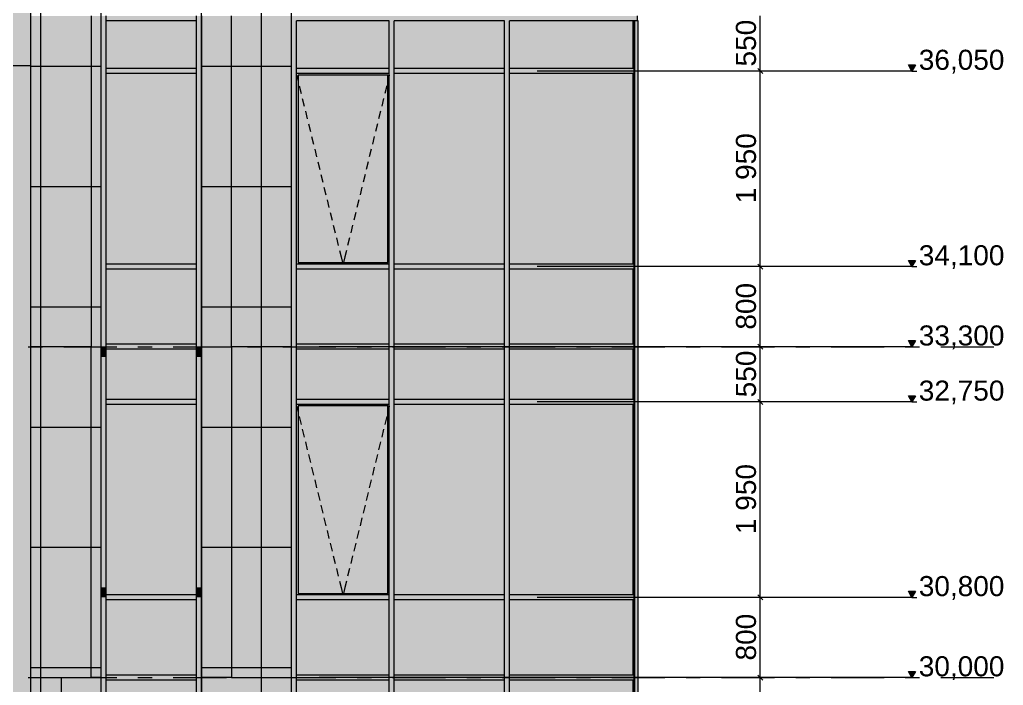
# Model space of a CAD drawing. Header units: millimetres. Extents: x 1499747 to 4230374, y -28481 to 441852.
# Drawn here: x 4151350 to 4161163, y 393752 to 400392 of the extents above; entities that cross this region are included whole.
import ezdxf

# ---------------------------------------------------------------- set-up
doc = ezdxf.new("R2010")
doc.units = ezdxf.units.MM
doc.header["$MEASUREMENT"] = 0
doc.layers.add('Чертеж и Рисунок', color=7, linetype='Continuous')
doc.styles.add('РЎР“Р•РќР•Р\xa0Р\x98Р\xa0_РЎРўР\x98Р›Р¬_2', font='')
doc.styles.get('РЎР“Р•РќР•Р\xa0Р\x98Р\xa0_РЎРўР\x98Р›Р¬_2').set_extended_font_data('GOST Common', italic=True)

msp = doc.modelspace()

# ---------------------------------------------------------------- hatches: boundary and pattern name
at = {"layer": 'Чертеж и Рисунок', "linetype": 'Continuous', "lineweight": 0, "true_color": 0xbc9a89}
msp.add_hatch(color=33, dxfattribs=at).paths.add_polyline_path([(4150962.66994, 407478.46295), (4150962.66994, 399933.01142), (4151462.6707, 399933.01142), (4151462.6707, 407478.46295)])
at = {"layer": 'Чертеж и Рисунок', "linetype": 'Continuous', "lineweight": 0, "true_color": 0x868d8e}
for points in [[(4151462.6707, 400428.41218), (4151462.6707, 397128.40713), (4152062.67162, 397128.40713), (4152062.67162, 400428.41218)], [(4153462.87376, 400428.41218), (4153462.87376, 397128.40713), (4154062.87467, 397128.40713), (4154062.87467, 400428.41218)], [(4152062.67162, 397128.40713), (4152062.67162, 393828.40209), (4152162.87177, 393828.40209), (4152162.87177, 397128.40713)], [(4153162.8733, 397128.40713), (4153162.8733, 393828.40209), (4153462.87376, 393828.40209), (4153462.87376, 397128.40713)], [(4151462.6707, 393828.40209), (4151462.6707, 390528.39705), (4151762.67116, 390528.39705), (4151762.67116, 393828.40209)], [(4153762.87422, 393828.40209), (4153762.87422, 390528.39705), (4154062.87467, 390528.39705), (4154062.87467, 393828.40209)]]:
    msp.add_hatch(color=252, dxfattribs=at).paths.add_polyline_path(points)
at = {"layer": 'Чертеж и Рисунок', "linetype": 'Continuous', "lineweight": 0, "true_color": 0xffffff}
for points in [[(4152062.67162, 400428.41218), (4152062.67162, 397128.40713), (4152162.87177, 397128.40713), (4152162.87177, 400428.41218)], [(4153162.8733, 400428.41218), (4153162.8733, 397128.40713), (4153462.87376, 397128.40713), (4153462.87376, 400428.41218)], [(4150962.66994, 399933.01142), (4150962.66994, 373528.37108), (4151462.6707, 373528.37108), (4151462.6707, 399933.01142)], [(4151462.6707, 397128.40713), (4151462.6707, 393828.40209), (4152062.67162, 393828.40209), (4152062.67162, 397128.40713)], [(4153462.87376, 397128.40713), (4153462.87376, 393828.40209), (4154062.87467, 393828.40209), (4154062.87467, 397128.40713)], [(4151762.67116, 393828.40209), (4151762.67116, 390528.39705), (4152162.87177, 390528.39705), (4152162.87177, 393828.40209)], [(4153162.8733, 393828.40209), (4153162.8733, 390528.39705), (4153762.87422, 390528.39705), (4153762.87422, 393828.40209)]]:
    msp.add_hatch(color=7, dxfattribs=at).paths.add_polyline_path(points)
at = {"layer": 'Чертеж и Рисунок', "linetype": 'Continuous', "lineweight": 0, "true_color": 0x2e2e2e}
for points in [[(4152162.87177, 399878.41134), (4152212.87185, 399878.41134), (4152212.87185, 400428.41218), (4152162.87177, 400428.41218)], [(4152212.87185, 400428.41218), (4152212.87185, 400378.4121), (4153112.87322, 400378.4121), (4153112.87322, 400428.41218)], [(4153162.8733, 399878.41134), (4153162.8733, 400428.41218), (4153112.87322, 400428.41218), (4153112.87322, 399878.41134)], [(4154112.87475, 399878.41134), (4154112.87475, 400378.4121), (4154062.87467, 400428.41218), (4154062.87467, 399878.41134)], [(4155062.8762, 400428.41218), (4154062.87467, 400428.41218), (4154112.87475, 400378.4121), (4155037.87616, 400378.4121)], [(4155037.87616, 399878.41134), (4155087.87624, 399878.41134), (4155087.87624, 400378.4121), (4155062.8762, 400428.41218), (4155037.87616, 400378.4121)], [(4156212.77796, 400428.41218), (4155062.8762, 400428.41218), (4155087.87624, 400378.4121), (4156187.77792, 400378.4121)], [(4156187.77792, 400378.4121), (4156187.77792, 399878.41134), (4156237.778, 399878.41134), (4156237.778, 400378.4121), (4156212.77796, 400428.41218)], [(4157512.77995, 400428.41218), (4156212.77796, 400428.41218), (4156237.778, 400378.4121), (4157512.77995, 400378.4121)], [(4157467.37988, 400378.4121), (4157467.37988, 399903.41137), (4157477.37989, 399903.41137), (4157477.37989, 399878.41134), (4157479.17989, 399878.41134), (4157479.17989, 400378.4121)], [(4157479.17989, 399878.41134), (4157486.27991, 399878.41134), (4157486.27991, 400378.4121), (4157479.17989, 400378.4121)], [(4157486.27991, 399878.41134), (4157521.67996, 399878.41134), (4157521.67996, 400378.4121), (4157486.27991, 400378.4121)], [(4152212.87185, 399903.41137), (4152212.87185, 399853.4113), (4153112.87322, 399853.4113), (4153112.87322, 399903.41137)], [(4155037.87616, 399853.4113), (4155037.87616, 399903.41137), (4154112.87475, 399903.41137), (4154112.87475, 399853.4113)], [(4155571.77698, 399903.41137), (4155087.87624, 399903.41137), (4155087.87624, 399853.4113), (4155571.77698, 399853.4113)], [(4156187.77792, 399853.4113), (4156187.77792, 399903.41137), (4155571.77698, 399903.41137), (4155571.77698, 399853.4113)], [(4157477.37989, 399853.4113), (4157477.37989, 399903.41137), (4156237.778, 399903.41137), (4156237.778, 399853.4113)], [(4152162.87177, 399328.4105), (4152212.87185, 399328.4105), (4152212.87185, 399878.41134), (4152162.87177, 399878.41134)], [(4153162.8733, 399328.4105), (4153162.8733, 399878.41134), (4153112.87322, 399878.41134), (4153112.87322, 399328.4105)], [(4154112.87475, 397928.40836), (4154112.87475, 399878.41134), (4154062.87467, 399878.41134), (4154062.87467, 397928.40836)], [(4154127.87477, 399838.41127), (4154112.87475, 399853.4113), (4154112.87475, 397953.40839), (4154127.87477, 397968.40842)], [(4154112.87475, 399853.4113), (4154127.87477, 399838.41127), (4155022.87614, 399838.41127), (4155037.87616, 399853.4113)], [(4155022.87614, 397968.40842), (4155037.87616, 397953.40839), (4155037.87616, 399853.4113), (4155022.87614, 399838.41127)], [(4155037.87616, 397928.40836), (4155087.87624, 397928.40836), (4155087.87624, 399878.41134), (4155037.87616, 399878.41134)], [(4156237.778, 397928.40836), (4156237.778, 399878.41134), (4156187.77792, 399878.41134), (4156187.77792, 397928.40836)], [(4157477.37989, 399853.4113), (4157467.37988, 399853.4113), (4157467.37988, 397953.40839), (4157477.37989, 397953.40839), (4157477.37989, 397928.40836), (4157479.17989, 397928.40836), (4157479.17989, 399878.41134), (4157477.37989, 399878.41134)], [(4157479.17989, 397928.40836), (4157486.27991, 397928.40836), (4157486.27991, 399878.41134), (4157479.17989, 399878.41134)], [(4157486.27991, 397928.40836), (4157521.67996, 397928.40836), (4157521.67996, 399878.41134), (4157486.27991, 399878.41134)], [(4152162.87177, 397928.40836), (4152212.87185, 397928.40836), (4152212.87185, 399328.4105), (4152162.87177, 399328.4105)], [(4153162.8733, 397928.40836), (4153162.8733, 399328.4105), (4153112.87322, 399328.4105), (4153112.87322, 397928.40836)], [(4152162.87177, 397128.40713), (4152212.87185, 397128.40713), (4152212.87185, 397928.40836), (4152162.87177, 397928.40836)], [(4152212.87185, 397953.40839), (4152212.87185, 397903.40832), (4153112.87322, 397903.40832), (4153112.87322, 397953.40839)], [(4153162.8733, 397128.40713), (4153162.8733, 397928.40836), (4153112.87322, 397928.40836), (4153112.87322, 397128.40713)], [(4154112.87475, 397128.40713), (4154112.87475, 397928.40836), (4154062.87467, 397928.40836), (4154062.87467, 397128.40713)], [(4154112.87475, 397953.40839), (4155037.87616, 397953.40839), (4155022.87614, 397968.40842), (4154127.87477, 397968.40842)], [(4155037.87616, 397903.40832), (4155037.87616, 397953.40839), (4154112.87475, 397953.40839), (4154112.87475, 397903.40832)], [(4155037.87616, 397128.40713), (4155087.87624, 397128.40713), (4155087.87624, 397928.40836), (4155037.87616, 397928.40836)], [(4155571.77698, 397953.40839), (4155087.87624, 397953.40839), (4155087.87624, 397903.40832), (4155571.77698, 397903.40832)], [(4156187.77792, 397903.40832), (4156187.77792, 397953.40839), (4155571.77698, 397953.40839), (4155571.77698, 397903.40832)], [(4156237.778, 397128.40713), (4156237.778, 397928.40836), (4156187.77792, 397928.40836), (4156187.77792, 397128.40713)], [(4157477.37989, 397903.40832), (4157477.37989, 397953.40839), (4156237.778, 397953.40839), (4156237.778, 397903.40832)], [(4157477.37989, 397903.40832), (4157467.37988, 397903.40832), (4157467.37988, 397153.40717), (4157477.37989, 397153.40717), (4157477.37989, 397128.40713), (4157479.17989, 397128.40713), (4157479.17989, 397928.40836), (4157477.37989, 397928.40836)], [(4157479.17989, 397128.40713), (4157486.27991, 397128.40713), (4157486.27991, 397928.40836), (4157479.17989, 397928.40836)], [(4157486.27991, 397128.40713), (4157521.67996, 397128.40713), (4157521.67996, 397928.40836), (4157486.27991, 397928.40836)], [(4152212.87185, 397153.40717), (4152212.87185, 397103.4071), (4153112.87322, 397103.4071), (4153112.87322, 397153.40717)], [(4155037.87616, 397103.4071), (4155037.87616, 397153.40717), (4154112.87475, 397153.40717), (4154112.87475, 397103.4071)], [(4155571.77698, 397153.40717), (4155087.87624, 397153.40717), (4155087.87624, 397103.4071), (4155571.77698, 397103.4071)], [(4156187.77792, 397103.4071), (4156187.77792, 397153.40717), (4155571.77698, 397153.40717), (4155571.77698, 397103.4071)], [(4157477.37989, 397103.4071), (4157477.37989, 397153.40717), (4156237.778, 397153.40717), (4156237.778, 397103.4071)], [(4152162.87177, 397028.40698), (4152212.87185, 397028.40698), (4152212.87185, 397128.40713), (4152162.87177, 397128.40713)], [(4153162.8733, 397028.40698), (4153162.8733, 397128.40713), (4153112.87322, 397128.40713), (4153112.87322, 397028.40698)], [(4154112.87475, 396578.40629), (4154112.87475, 397128.40713), (4154062.87467, 397128.40713), (4154062.87467, 396578.40629)], [(4155037.87616, 397128.40713), (4155037.87616, 396578.40629), (4155087.87624, 396578.40629), (4155087.87624, 397128.40713)], [(4156237.778, 396578.40629), (4156237.778, 397128.40713), (4156187.77792, 397128.40713), (4156187.77792, 396578.40629)], [(4157467.37988, 396603.40633), (4157477.37989, 396603.40633), (4157477.37989, 396578.40629), (4157479.17989, 396578.40629), (4157479.17989, 397128.40713), (4157477.37989, 397128.40713), (4157477.37989, 397103.4071), (4157467.37988, 397103.4071)], [(4157479.17989, 396578.40629), (4157486.27991, 396578.40629), (4157486.27991, 397128.40713), (4157479.17989, 397128.40713)], [(4157486.27991, 396578.40629), (4157521.67996, 396578.40629), (4157521.67996, 397128.40713), (4157486.27991, 397128.40713)], [(4152162.87177, 396578.40629), (4152212.87185, 396578.40629), (4152212.87185, 397028.40698), (4152162.87177, 397028.40698)], [(4153162.8733, 396578.40629), (4153162.8733, 397028.40698), (4153112.87322, 397028.40698), (4153112.87322, 396578.40629)], [(4152162.87177, 394728.40347), (4152212.87185, 394728.40347), (4152212.87185, 396578.40629), (4152162.87177, 396578.40629)], [(4152212.87185, 396603.40633), (4152212.87185, 396553.40626), (4153112.87322, 396553.40626), (4153112.87322, 396603.40633)], [(4153162.8733, 394728.40347), (4153162.8733, 396578.40629), (4153112.87322, 396578.40629), (4153112.87322, 394728.40347)], [(4154112.87475, 394628.40332), (4154112.87475, 396578.40629), (4154062.87467, 396578.40629), (4154062.87467, 394628.40332)], [(4155037.87616, 396553.40626), (4155037.87616, 396603.40633), (4154112.87475, 396603.40633), (4154112.87475, 396553.40626)], [(4154127.87477, 396538.40623), (4154112.87475, 396553.40626), (4154112.87475, 394653.40335), (4154127.87477, 394668.40338)], [(4154112.87475, 396553.40626), (4154127.87477, 396538.40623), (4155022.87614, 396538.40623), (4155037.87616, 396553.40626)], [(4155022.87614, 394668.40338), (4155037.87616, 394653.40335), (4155037.87616, 396553.40626), (4155022.87614, 396538.40623)], [(4155037.87616, 396578.40629), (4155037.87616, 394628.40332), (4155087.87624, 394628.40332), (4155087.87624, 396578.40629)], [(4155571.77698, 396603.40633), (4155087.87624, 396603.40633), (4155087.87624, 396553.40626), (4155571.77698, 396553.40626)], [(4156187.77792, 396553.40626), (4156187.77792, 396603.40633), (4155571.77698, 396603.40633), (4155571.77698, 396553.40626)], [(4156237.778, 394628.40332), (4156237.778, 396578.40629), (4156187.77792, 396578.40629), (4156187.77792, 394628.40332)], [(4157477.37989, 396553.40626), (4157477.37989, 396603.40633), (4156237.778, 396603.40633), (4156237.778, 396553.40626)], [(4157477.37989, 396553.40626), (4157467.37988, 396553.40626), (4157467.37988, 394653.40335), (4157477.37989, 394653.40335), (4157477.37989, 394628.40332), (4157479.17989, 394628.40332), (4157479.17989, 396578.40629), (4157477.37989, 396578.40629)], [(4157479.17989, 394628.40332), (4157486.27991, 394628.40332), (4157486.27991, 396578.40629), (4157479.17989, 396578.40629)], [(4157486.27991, 394628.40332), (4157521.67996, 394628.40332), (4157521.67996, 396578.40629), (4157486.27991, 396578.40629)], [(4152162.87177, 394628.40332), (4152212.87185, 394628.40332), (4152212.87185, 394728.40347), (4152162.87177, 394728.40347)], [(4153162.8733, 394628.40332), (4153162.8733, 394728.40347), (4153112.87322, 394728.40347), (4153112.87322, 394628.40332)], [(4152162.87177, 393828.40209), (4152212.87185, 393828.40209), (4152212.87185, 394628.40332), (4152162.87177, 394628.40332)], [(4152212.87185, 394653.40335), (4152212.87185, 394603.40328), (4153112.87322, 394603.40328), (4153112.87322, 394653.40335)], [(4153162.8733, 393828.40209), (4153162.8733, 394628.40332), (4153112.87322, 394628.40332), (4153112.87322, 393828.40209)], [(4154112.87475, 393828.40209), (4154112.87475, 394628.40332), (4154062.87467, 394628.40332), (4154062.87467, 393828.40209)], [(4154112.87475, 394653.40335), (4155037.87616, 394653.40335), (4155022.87614, 394668.40338), (4154127.87477, 394668.40338)], [(4155037.87616, 394603.40328), (4155037.87616, 394653.40335), (4154112.87475, 394653.40335), (4154112.87475, 394603.40328)], [(4155037.87616, 394628.40332), (4155037.87616, 393828.40209), (4155087.87624, 393828.40209), (4155087.87624, 394628.40332)], [(4155571.77698, 394653.40335), (4155087.87624, 394653.40335), (4155087.87624, 394603.40328), (4155571.77698, 394603.40328)], [(4156187.77792, 394603.40328), (4156187.77792, 394653.40335), (4155571.77698, 394653.40335), (4155571.77698, 394603.40328)], [(4156237.778, 393828.40209), (4156237.778, 394628.40332), (4156187.77792, 394628.40332), (4156187.77792, 393828.40209)], [(4157477.37989, 394603.40328), (4157477.37989, 394653.40335), (4156237.778, 394653.40335), (4156237.778, 394603.40328)], [(4157477.37989, 394603.40328), (4157467.37988, 394603.40328), (4157467.37988, 393853.40213), (4157477.37989, 393853.40213), (4157477.37989, 393828.40209), (4157479.17989, 393828.40209), (4157479.17989, 394628.40332), (4157477.37989, 394628.40332)], [(4157479.17989, 393828.40209), (4157486.27991, 393828.40209), (4157486.27991, 394628.40332), (4157479.17989, 394628.40332)], [(4157486.27991, 393828.40209), (4157521.67996, 393828.40209), (4157521.67996, 394628.40332), (4157486.27991, 394628.40332)], [(4152162.87177, 393278.40125), (4152212.87185, 393278.40125), (4152212.87185, 393828.40209), (4152162.87177, 393828.40209)], [(4152212.87185, 393853.40213), (4152212.87185, 393803.40205), (4153112.87322, 393803.40205), (4153112.87322, 393853.40213)], [(4153162.8733, 393278.40125), (4153162.8733, 393828.40209), (4153112.87322, 393828.40209), (4153112.87322, 393278.40125)], [(4154112.87475, 393278.40125), (4154112.87475, 393828.40209), (4154062.87467, 393828.40209), (4154062.87467, 393278.40125)], [(4155037.87616, 393803.40205), (4155037.87616, 393853.40213), (4154112.87475, 393853.40213), (4154112.87475, 393803.40205)], [(4155037.87616, 393828.40209), (4155037.87616, 393278.40125), (4155087.87624, 393278.40125), (4155087.87624, 393828.40209)], [(4155571.77698, 393853.40213), (4155087.87624, 393853.40213), (4155087.87624, 393803.40205), (4155571.77698, 393803.40205)], [(4156187.77792, 393803.40205), (4156187.77792, 393853.40213), (4155571.77698, 393853.40213), (4155571.77698, 393803.40205)], [(4156237.778, 393278.40125), (4156237.778, 393828.40209), (4156187.77792, 393828.40209), (4156187.77792, 393278.40125)], [(4157477.37989, 393803.40205), (4157477.37989, 393853.40213), (4156237.778, 393853.40213), (4156237.778, 393803.40205)], [(4157467.37988, 393303.40129), (4157477.37989, 393303.40129), (4157477.37989, 393278.40125), (4157479.17989, 393278.40125), (4157479.17989, 393828.40209), (4157477.37989, 393828.40209), (4157477.37989, 393803.40205), (4157467.37988, 393803.40205)], [(4157479.17989, 393278.40125), (4157486.27991, 393278.40125), (4157486.27991, 393828.40209), (4157479.17989, 393828.40209)], [(4157486.27991, 393278.40125), (4157521.67996, 393278.40125), (4157521.67996, 393828.40209), (4157486.27991, 393828.40209)]]:
    msp.add_hatch(color=250, dxfattribs=at).paths.add_polyline_path(points)
at = {"layer": 'Чертеж и Рисунок', "linetype": 'Continuous', "lineweight": 0, "true_color": 0x84adf9}
for points in [[(4152212.87185, 400378.4121), (4152212.87185, 399903.41137), (4153112.87322, 399903.41137), (4153112.87322, 400378.4121)], [(4154112.87475, 399903.41137), (4155037.87616, 399903.41137), (4155037.87616, 400378.4121), (4154112.87475, 400378.4121)], [(4155087.87624, 399903.41137), (4156187.77792, 399903.41137), (4156187.77792, 400378.4121), (4155087.87624, 400378.4121)], [(4156237.778, 400378.4121), (4156237.778, 399903.41137), (4157467.37988, 399903.41137), (4157467.37988, 400378.4121)], [(4152212.87185, 397953.40839), (4153112.87322, 397953.40839), (4153112.87322, 399328.4105), (4153112.87322, 399853.4113), (4152212.87185, 399853.4113)], [(4155022.87614, 397968.40842), (4155022.87614, 399838.41127), (4154127.87477, 399838.41127), (4154127.87477, 397968.40842)], [(4155087.87624, 397953.40839), (4156187.77792, 397953.40839), (4156187.77792, 399853.4113), (4155087.87624, 399853.4113)], [(4156237.778, 397953.40839), (4157467.37988, 397953.40839), (4157467.37988, 399853.4113), (4156237.778, 399853.4113)], [(4153112.87322, 397903.40832), (4152212.87185, 397903.40832), (4152212.87185, 397153.40717), (4153112.87322, 397153.40717)], [(4154112.87475, 397903.40832), (4154112.87475, 397153.40717), (4155037.87616, 397153.40717), (4155037.87616, 397903.40832)], [(4155087.87624, 397153.40717), (4156187.77792, 397153.40717), (4156187.77792, 397903.40832), (4155087.87624, 397903.40832)], [(4156237.778, 397153.40717), (4157467.37988, 397153.40717), (4157467.37988, 397903.40832), (4156237.778, 397903.40832)], [(4153112.87322, 397103.4071), (4152212.87185, 397103.4071), (4152212.87185, 396603.40633), (4153112.87322, 396603.40633), (4153112.87322, 397028.40698)], [(4154112.87475, 397103.4071), (4154112.87475, 396603.40633), (4155037.87616, 396603.40633), (4155037.87616, 397103.4071)], [(4155087.87624, 396603.40633), (4156187.77792, 396603.40633), (4156187.77792, 397103.4071), (4155087.87624, 397103.4071)], [(4156237.778, 396603.40633), (4157467.37988, 396603.40633), (4157467.37988, 397103.4071), (4156237.778, 397103.4071)], [(4152212.87185, 394653.40335), (4153112.87322, 394653.40335), (4153112.87322, 394728.40347), (4153112.87322, 396553.40626), (4152212.87185, 396553.40626)], [(4155087.87624, 394653.40335), (4156187.77792, 394653.40335), (4156187.77792, 396553.40626), (4155087.87624, 396553.40626)], [(4156237.778, 394653.40335), (4157467.37988, 394653.40335), (4157467.37988, 396553.40626), (4156237.778, 396553.40626)], [(4155022.87614, 394668.40338), (4155022.87614, 396538.40623), (4154127.87477, 396538.40623), (4154127.87477, 394668.40338)], [(4153112.87322, 394603.40328), (4152212.87185, 394603.40328), (4152212.87185, 393853.40213), (4153112.87322, 393853.40213)], [(4154112.87475, 394603.40328), (4154112.87475, 393853.40213), (4155037.87616, 393853.40213), (4155037.87616, 394603.40328)], [(4155087.87624, 393853.40213), (4156187.77792, 393853.40213), (4156187.77792, 394603.40328), (4155087.87624, 394603.40328)], [(4156237.778, 393853.40213), (4157467.37988, 393853.40213), (4157467.37988, 394603.40328), (4156237.778, 394603.40328)], [(4153112.87322, 393803.40205), (4152212.87185, 393803.40205), (4152212.87185, 393303.40129), (4153112.87322, 393303.40129)], [(4155037.87616, 393803.40205), (4154112.87475, 393803.40205), (4154112.87475, 393303.40129), (4155037.87616, 393303.40129)], [(4155087.87624, 393303.40129), (4156187.77792, 393303.40129), (4156187.77792, 393803.40205), (4155087.87624, 393803.40205)], [(4156237.778, 393303.40129), (4157467.37988, 393303.40129), (4157467.37988, 393803.40205), (4156237.778, 393803.40205)]]:
    msp.add_hatch(color=161, dxfattribs=at).paths.add_polyline_path(points)
at = {"layer": 'Чертеж и Рисунок', "linetype": 'Continuous', "lineweight": 0, "true_color": 0x000000}
for points in [[(4160252.08413, 399878.41134), (4160288.28419, 399940.91143), (4160215.78408, 399940.91143)], [(4160252.08413, 397928.40836), (4160288.28419, 397990.90845), (4160215.78408, 397990.90845)], [(4160252.08413, 397128.40713), (4160288.28419, 397190.90723), (4160215.78408, 397190.90723)], [(4160252.08413, 396578.40629), (4160288.28419, 396640.90639), (4160215.78408, 396640.90639)], [(4160252.08413, 394628.40332), (4160288.28419, 394690.90341), (4160215.78408, 394690.90341)], [(4160252.08413, 393828.40209), (4160288.28419, 393890.90219), (4160215.78408, 393890.90219)]]:
    msp.add_hatch(color=18, dxfattribs=at).paths.add_polyline_path(points)

# ---------------------------------------------------------------- linework, layer by layer
at = {"layer": 'Чертеж и Рисунок', "color": 7, "linetype": 'Continuous', "lineweight": 5}
for points in [[(4151462.6707, 399933.01142), (4151462.6707, 407478.46295)], [(4152062.67162, 400428.41218), (4152062.67162, 397128.40713)], [(4152162.87177, 397128.40713), (4152162.87177, 400428.41218)], [(4152212.87185, 400378.4121), (4152212.87185, 400428.41218)], [(4153112.87322, 400378.4121), (4152212.87185, 400378.4121)], [(4152212.87185, 399903.41137), (4152212.87185, 400378.4121)], [(4153112.87322, 400378.4121), (4153112.87322, 400428.41218)], [(4153112.87322, 399903.41137), (4153112.87322, 400378.4121)], [(4153162.8733, 400428.41218), (4153162.8733, 397128.40713)], [(4153462.87376, 397128.40713), (4153462.87376, 400428.41218)], [(4154062.87467, 399878.41134), (4154062.87467, 400428.41218)], [(4154112.87475, 399903.41137), (4154112.87475, 400378.4121)], [(4155037.87616, 400378.4121), (4154112.87475, 400378.4121)], [(4155037.87616, 399903.41137), (4155037.87616, 400378.4121)], [(4155087.87624, 399903.41137), (4155087.87624, 400378.4121)], [(4156187.77792, 400378.4121), (4155087.87624, 400378.4121)], [(4156187.77792, 399903.41137), (4156187.77792, 400378.4121)], [(4156237.778, 399903.41137), (4156237.778, 400378.4121)], [(4157479.17989, 400378.4121), (4156237.778, 400378.4121)], [(4157467.37988, 400378.4121), (4157467.37988, 399903.41137)], [(4157479.17989, 399878.41134), (4157479.17989, 400378.4121)], [(4157486.27991, 400378.4121), (4157479.17989, 400378.4121)], [(4157486.27991, 399878.41134), (4157486.27991, 400378.4121)], [(4157512.77995, 400378.4121), (4157486.27991, 400378.4121)], [(4157512.77995, 400378.4121), (4157512.77995, 400428.41218)], [(4157521.67996, 400378.4121), (4157512.77995, 400378.4121)], [(4157521.67996, 399878.41134), (4157521.67996, 400378.4121)], [(4158737.68182, 399878.41134), (4158737.68182, 400428.41218)], [(4150962.66994, 399933.01142), (4151462.6707, 399933.01142)], [(4151462.6707, 373528.37108), (4151462.6707, 399933.01142)], [(4152212.87185, 399878.41134), (4152212.87185, 399903.41137)], [(4153112.87322, 399903.41137), (4152212.87185, 399903.41137)], [(4153112.87322, 399878.41134), (4153112.87322, 399903.41137)], [(4155037.87616, 399903.41137), (4154112.87475, 399903.41137)], [(4154112.87475, 399853.4113), (4154112.87475, 399903.41137)], [(4155037.87616, 399878.41134), (4155037.87616, 399903.41137)], [(4155571.77698, 399903.41137), (4155087.87624, 399903.41137)], [(4155087.87624, 399878.41134), (4155087.87624, 399903.41137)], [(4156187.77792, 399903.41137), (4155571.77698, 399903.41137)], [(4156187.77792, 399878.41134), (4156187.77792, 399903.41137)], [(4157477.37989, 399903.41137), (4156237.778, 399903.41137)], [(4156237.778, 399878.41134), (4156237.778, 399903.41137)], [(4157477.37989, 399903.41137), (4157477.37989, 399853.4113)], [(4158712.68178, 399903.41137), (4158762.68186, 399853.4113)], [(4160252.08413, 399878.41134), (4160215.78408, 399940.91143)], [(4160215.78408, 399940.91143), (4160288.28419, 399940.91143)], [(4160288.28419, 399940.91143), (4160252.08413, 399878.41134)], [(4152212.87185, 399853.4113), (4152212.87185, 399878.41134)], [(4153112.87322, 399853.4113), (4152212.87185, 399853.4113)], [(4152212.87185, 399328.4105), (4152212.87185, 399853.4113)], [(4153112.87322, 399853.4113), (4153112.87322, 399878.41134)], [(4153112.87322, 399328.4105), (4153112.87322, 399853.4113)], [(4154062.87467, 397928.40836), (4154062.87467, 399878.41134)], [(4154112.87475, 397953.40839), (4154112.87475, 399853.4113)], [(4155037.87616, 399853.4113), (4154112.87475, 399853.4113)], [(4155022.87614, 399838.41127), (4154127.87477, 399838.41127)], [(4154127.87477, 399838.41127), (4154127.87477, 397968.40842)], [(4155022.87614, 397968.40842), (4155022.87614, 399838.41127)], [(4155037.87616, 399853.4113), (4155037.87616, 399878.41134)], [(4155037.87616, 397953.40839), (4155037.87616, 399853.4113)], [(4155087.87624, 399853.4113), (4155087.87624, 399878.41134)], [(4155087.87624, 397953.40839), (4155087.87624, 399853.4113)], [(4155571.77698, 399853.4113), (4155087.87624, 399853.4113)], [(4156187.77792, 399853.4113), (4155571.77698, 399853.4113)], [(4156187.77792, 399853.4113), (4156187.77792, 399878.41134)], [(4156187.77792, 397953.40839), (4156187.77792, 399853.4113)], [(4156237.778, 399853.4113), (4156237.778, 399878.41134)], [(4156237.778, 397953.40839), (4156237.778, 399853.4113)], [(4157477.37989, 399853.4113), (4156237.778, 399853.4113)], [(4158784.58189, 399878.41134), (4156512.77842, 399878.41134)], [(4157467.37988, 399853.4113), (4157467.37988, 397953.40839)], [(4157477.37989, 399878.41134), (4157479.17989, 399878.41134)], [(4157479.17989, 397928.40836), (4157479.17989, 399878.41134)], [(4157486.27991, 397928.40836), (4157486.27991, 399878.41134)], [(4157521.67996, 397928.40836), (4157521.67996, 399878.41134)], [(4160252.08413, 399878.41134), (4157782.78036, 399878.41134)], [(4158737.68182, 397928.40836), (4158737.68182, 399878.41134)], [(4160252.08413, 399878.41134), (4160298.8842, 399878.41134)], [(4152212.87185, 397953.40839), (4152212.87185, 399328.4105)], [(4153112.87322, 397953.40839), (4153112.87322, 399328.4105)], [(4152212.87185, 397928.40836), (4152212.87185, 397953.40839)], [(4153112.87322, 397953.40839), (4152212.87185, 397953.40839)], [(4152212.87185, 397903.40832), (4152212.87185, 397928.40836)], [(4153112.87322, 397928.40836), (4153112.87322, 397953.40839)], [(4153112.87322, 397903.40832), (4153112.87322, 397928.40836)], [(4154062.87467, 397128.40713), (4154062.87467, 397928.40836)], [(4155037.87616, 397953.40839), (4154112.87475, 397953.40839)], [(4154112.87475, 397903.40832), (4154112.87475, 397953.40839)], [(4154127.87477, 397968.40842), (4155022.87614, 397968.40842)], [(4155037.87616, 397928.40836), (4155037.87616, 397953.40839)], [(4155037.87616, 397903.40832), (4155037.87616, 397928.40836)], [(4155571.77698, 397953.40839), (4155087.87624, 397953.40839)], [(4155087.87624, 397928.40836), (4155087.87624, 397953.40839)], [(4155087.87624, 397903.40832), (4155087.87624, 397928.40836)], [(4156187.77792, 397953.40839), (4155571.77698, 397953.40839)], [(4156187.77792, 397928.40836), (4156187.77792, 397953.40839)], [(4156187.77792, 397903.40832), (4156187.77792, 397928.40836)], [(4157477.37989, 397953.40839), (4156237.778, 397953.40839)], [(4156237.778, 397928.40836), (4156237.778, 397953.40839)], [(4156237.778, 397903.40832), (4156237.778, 397928.40836)], [(4158784.58189, 397928.40836), (4156512.77842, 397928.40836)], [(4157477.37989, 397953.40839), (4157477.37989, 397903.40832)], [(4157477.37989, 397928.40836), (4157479.17989, 397928.40836)], [(4157479.17989, 397128.40713), (4157479.17989, 397928.40836)], [(4157486.27991, 397128.40713), (4157486.27991, 397928.40836)], [(4157521.67996, 397128.40713), (4157521.67996, 397928.40836)], [(4160252.08413, 397928.40836), (4157782.78036, 397928.40836)], [(4158712.68178, 397953.40839), (4158762.68186, 397903.40832)], [(4158737.68182, 397128.40713), (4158737.68182, 397928.40836)], [(4160252.08413, 397928.40836), (4160215.78408, 397990.90845)], [(4160215.78408, 397990.90845), (4160288.28419, 397990.90845)], [(4160288.28419, 397990.90845), (4160252.08413, 397928.40836)], [(4160252.08413, 397928.40836), (4160298.8842, 397928.40836)], [(4152212.87185, 397153.40717), (4152212.87185, 397903.40832)], [(4153112.87322, 397903.40832), (4152212.87185, 397903.40832)], [(4153112.87322, 397153.40717), (4153112.87322, 397903.40832)], [(4154112.87475, 397153.40717), (4154112.87475, 397903.40832)], [(4155037.87616, 397903.40832), (4154112.87475, 397903.40832)], [(4155037.87616, 397153.40717), (4155037.87616, 397903.40832)], [(4155087.87624, 397153.40717), (4155087.87624, 397903.40832)], [(4155571.77698, 397903.40832), (4155087.87624, 397903.40832)], [(4156187.77792, 397903.40832), (4155571.77698, 397903.40832)], [(4156187.77792, 397153.40717), (4156187.77792, 397903.40832)], [(4156237.778, 397153.40717), (4156237.778, 397903.40832)], [(4157477.37989, 397903.40832), (4156237.778, 397903.40832)], [(4157467.37988, 397903.40832), (4157467.37988, 397153.40717)], [(4153112.87322, 397153.40717), (4152212.87185, 397153.40717)], [(4152212.87185, 397128.40713), (4152212.87185, 397153.40717)], [(4153112.87322, 397128.40713), (4153112.87322, 397153.40717)], [(4155037.87616, 397153.40717), (4154112.87475, 397153.40717)], [(4154112.87475, 397103.4071), (4154112.87475, 397153.40717)], [(4155037.87616, 397128.40713), (4155037.87616, 397153.40717)], [(4155571.77698, 397153.40717), (4155087.87624, 397153.40717)], [(4155087.87624, 397128.40713), (4155087.87624, 397153.40717)], [(4156187.77792, 397153.40717), (4155571.77698, 397153.40717)], [(4156187.77792, 397128.40713), (4156187.77792, 397153.40717)], [(4157477.37989, 397153.40717), (4156237.778, 397153.40717)], [(4156237.778, 397128.40713), (4156237.778, 397153.40717)], [(4157477.37989, 397153.40717), (4157477.37989, 397103.4071)], [(4158712.68178, 397153.40717), (4158762.68186, 397103.4071)], [(4160252.08413, 397128.40713), (4160215.78408, 397190.90723)], [(4160215.78408, 397190.90723), (4160288.28419, 397190.90723)], [(4160288.28419, 397190.90723), (4160252.08413, 397128.40713)], [(4152062.67162, 397128.40713), (4151462.6707, 397128.40713)], [(4152062.67162, 393828.40209), (4152062.67162, 397128.40713)], [(4152062.67162, 397128.40713), (4152162.87177, 397128.40713)], [(4152212.87185, 397103.4071), (4152212.87185, 397128.40713)], [(4153112.87322, 397103.4071), (4152212.87185, 397103.4071)], [(4152212.87185, 397028.40698), (4152212.87185, 397103.4071)], [(4153112.87322, 397103.4071), (4153112.87322, 397128.40713)], [(4153112.87322, 397028.40698), (4153112.87322, 397103.4071)], [(4153162.8733, 397128.40713), (4153462.87376, 397128.40713)], [(4153462.87376, 397128.40713), (4153462.87376, 393828.40209)], [(4154062.87467, 397128.40713), (4153462.87376, 397128.40713)], [(4154062.87467, 396578.40629), (4154062.87467, 397128.40713)], [(4154112.87475, 396603.40633), (4154112.87475, 397103.4071)], [(4155037.87616, 397103.4071), (4154112.87475, 397103.4071)], [(4160252.08413, 397128.40713), (4154337.87509, 397128.40713)], [(4158784.58189, 397128.40713), (4154337.87509, 397128.40713)], [(4155037.87616, 397103.4071), (4155037.87616, 397128.40713)], [(4155037.87616, 396603.40633), (4155037.87616, 397103.4071)], [(4155087.87624, 397103.4071), (4155087.87624, 397128.40713)], [(4155087.87624, 396603.40633), (4155087.87624, 397103.4071)], [(4155571.77698, 397103.4071), (4155087.87624, 397103.4071)], [(4156187.77792, 397103.4071), (4155571.77698, 397103.4071)], [(4156187.77792, 397103.4071), (4156187.77792, 397128.40713)], [(4156187.77792, 396603.40633), (4156187.77792, 397103.4071)], [(4156237.778, 397103.4071), (4156237.778, 397128.40713)], [(4156237.778, 396603.40633), (4156237.778, 397103.4071)], [(4157477.37989, 397103.4071), (4156237.778, 397103.4071)], [(4157467.37988, 397103.4071), (4157467.37988, 396603.40633)], [(4157477.37989, 397128.40713), (4157479.17989, 397128.40713)], [(4157479.17989, 396578.40629), (4157479.17989, 397128.40713)], [(4157486.27991, 396578.40629), (4157486.27991, 397128.40713)], [(4157521.67996, 396578.40629), (4157521.67996, 397128.40713)], [(4158737.68182, 396578.40629), (4158737.68182, 397128.40713)], [(4160252.08413, 397128.40713), (4160298.8842, 397128.40713)], [(4152212.87185, 396603.40633), (4152212.87185, 397028.40698)], [(4153112.87322, 396603.40633), (4153112.87322, 397028.40698)], [(4152212.87185, 396578.40629), (4152212.87185, 396603.40633)], [(4153112.87322, 396603.40633), (4152212.87185, 396603.40633)], [(4152212.87185, 396553.40626), (4152212.87185, 396578.40629)], [(4152212.87185, 394728.40347), (4152212.87185, 396553.40626)], [(4153112.87322, 396553.40626), (4152212.87185, 396553.40626)], [(4153112.87322, 396578.40629), (4153112.87322, 396603.40633)], [(4153112.87322, 396553.40626), (4153112.87322, 396578.40629)], [(4153112.87322, 394728.40347), (4153112.87322, 396553.40626)], [(4154062.87467, 394628.40332), (4154062.87467, 396578.40629)], [(4155037.87616, 396603.40633), (4154112.87475, 396603.40633)], [(4154112.87475, 396553.40626), (4154112.87475, 396603.40633)], [(4154112.87475, 394653.40335), (4154112.87475, 396553.40626)], [(4155037.87616, 396553.40626), (4154112.87475, 396553.40626)], [(4155037.87616, 396578.40629), (4155037.87616, 396603.40633)], [(4155037.87616, 396553.40626), (4155037.87616, 396578.40629)], [(4155037.87616, 394653.40335), (4155037.87616, 396553.40626)], [(4155571.77698, 396603.40633), (4155087.87624, 396603.40633)], [(4155087.87624, 396578.40629), (4155087.87624, 396603.40633)], [(4155087.87624, 396553.40626), (4155087.87624, 396578.40629)], [(4155087.87624, 394653.40335), (4155087.87624, 396553.40626)], [(4155571.77698, 396553.40626), (4155087.87624, 396553.40626)], [(4156187.77792, 396603.40633), (4155571.77698, 396603.40633)], [(4156187.77792, 396553.40626), (4155571.77698, 396553.40626)], [(4156187.77792, 396578.40629), (4156187.77792, 396603.40633)], [(4156187.77792, 396553.40626), (4156187.77792, 396578.40629)], [(4156187.77792, 394653.40335), (4156187.77792, 396553.40626)], [(4157477.37989, 396603.40633), (4156237.778, 396603.40633)], [(4156237.778, 396578.40629), (4156237.778, 396603.40633)], [(4156237.778, 396553.40626), (4156237.778, 396578.40629)], [(4156237.778, 394653.40335), (4156237.778, 396553.40626)], [(4157477.37989, 396553.40626), (4156237.778, 396553.40626)], [(4160252.08413, 396578.40629), (4156512.77842, 396578.40629)], [(4158784.58189, 396578.40629), (4156512.77842, 396578.40629)], [(4157467.37988, 396553.40626), (4157467.37988, 394653.40335)], [(4157477.37989, 396603.40633), (4157477.37989, 396553.40626)], [(4157477.37989, 396578.40629), (4157479.17989, 396578.40629)], [(4157479.17989, 394628.40332), (4157479.17989, 396578.40629)], [(4157486.27991, 394628.40332), (4157486.27991, 396578.40629)], [(4157521.67996, 394628.40332), (4157521.67996, 396578.40629)], [(4158712.68178, 396603.40633), (4158762.68186, 396553.40626)], [(4158737.68182, 394628.40332), (4158737.68182, 396578.40629)], [(4160252.08413, 396578.40629), (4160215.78408, 396640.90639)], [(4160215.78408, 396640.90639), (4160288.28419, 396640.90639)], [(4160288.28419, 396640.90639), (4160252.08413, 396578.40629)], [(4160252.08413, 396578.40629), (4160298.8842, 396578.40629)], [(4155022.87614, 396538.40623), (4154127.87477, 396538.40623)], [(4154127.87477, 396538.40623), (4154127.87477, 394668.40338)], [(4155022.87614, 394668.40338), (4155022.87614, 396538.40623)], [(4152212.87185, 394653.40335), (4152212.87185, 394728.40347)], [(4153112.87322, 394653.40335), (4153112.87322, 394728.40347)], [(4160252.08413, 394628.40332), (4160215.78408, 394690.90341)], [(4160215.78408, 394690.90341), (4160288.28419, 394690.90341)], [(4160288.28419, 394690.90341), (4160252.08413, 394628.40332)], [(4152212.87185, 394628.40332), (4152212.87185, 394653.40335)], [(4153112.87322, 394653.40335), (4152212.87185, 394653.40335)], [(4152212.87185, 394603.40328), (4152212.87185, 394628.40332)], [(4152212.87185, 393853.40213), (4152212.87185, 394603.40328)], [(4153112.87322, 394603.40328), (4152212.87185, 394603.40328)], [(4153112.87322, 394628.40332), (4153112.87322, 394653.40335)], [(4153112.87322, 394603.40328), (4153112.87322, 394628.40332)], [(4153112.87322, 393853.40213), (4153112.87322, 394603.40328)], [(4154062.87467, 393828.40209), (4154062.87467, 394628.40332)], [(4155037.87616, 394653.40335), (4154112.87475, 394653.40335)], [(4154112.87475, 394603.40328), (4154112.87475, 394653.40335)], [(4154112.87475, 393853.40213), (4154112.87475, 394603.40328)], [(4155037.87616, 394603.40328), (4154112.87475, 394603.40328)], [(4154127.87477, 394668.40338), (4155022.87614, 394668.40338)], [(4155037.87616, 394628.40332), (4155037.87616, 394653.40335)], [(4155037.87616, 394603.40328), (4155037.87616, 394628.40332)], [(4155037.87616, 393853.40213), (4155037.87616, 394603.40328)], [(4155571.77698, 394653.40335), (4155087.87624, 394653.40335)], [(4155087.87624, 394628.40332), (4155087.87624, 394653.40335)], [(4155087.87624, 394603.40328), (4155087.87624, 394628.40332)], [(4155087.87624, 393853.40213), (4155087.87624, 394603.40328)], [(4155571.77698, 394603.40328), (4155087.87624, 394603.40328)], [(4156187.77792, 394653.40335), (4155571.77698, 394653.40335)], [(4156187.77792, 394603.40328), (4155571.77698, 394603.40328)], [(4156187.77792, 394628.40332), (4156187.77792, 394653.40335)], [(4156187.77792, 394603.40328), (4156187.77792, 394628.40332)], [(4156187.77792, 393853.40213), (4156187.77792, 394603.40328)], [(4157477.37989, 394653.40335), (4156237.778, 394653.40335)], [(4156237.778, 394628.40332), (4156237.778, 394653.40335)], [(4156237.778, 394603.40328), (4156237.778, 394628.40332)], [(4156237.778, 393853.40213), (4156237.778, 394603.40328)], [(4157477.37989, 394603.40328), (4156237.778, 394603.40328)], [(4160252.08413, 394628.40332), (4156512.77842, 394628.40332)], [(4158784.58189, 394628.40332), (4156512.77842, 394628.40332)], [(4157467.37988, 394603.40328), (4157467.37988, 393853.40213)], [(4157477.37989, 394653.40335), (4157477.37989, 394603.40328)], [(4157477.37989, 394628.40332), (4157479.17989, 394628.40332)], [(4157479.17989, 393828.40209), (4157479.17989, 394628.40332)], [(4157486.27991, 393828.40209), (4157486.27991, 394628.40332)], [(4157521.67996, 393828.40209), (4157521.67996, 394628.40332)], [(4158712.68178, 394653.40335), (4158762.68186, 394603.40328)], [(4158737.68182, 393828.40209), (4158737.68182, 394628.40332)], [(4160252.08413, 394628.40332), (4160298.8842, 394628.40332)], [(4151462.6707, 393828.40209), (4152062.67162, 393828.40209)], [(4151762.67116, 393828.40209), (4151762.67116, 390528.39705)], [(4152162.87177, 393828.40209), (4152062.67162, 393828.40209)], [(4152162.87177, 390528.39705), (4152162.87177, 393828.40209)], [(4153112.87322, 393853.40213), (4152212.87185, 393853.40213)], [(4152212.87185, 393828.40209), (4152212.87185, 393853.40213)], [(4152212.87185, 393803.40205), (4152212.87185, 393828.40209)], [(4153112.87322, 393803.40205), (4152212.87185, 393803.40205)], [(4152212.87185, 393303.40129), (4152212.87185, 393803.40205)], [(4153112.87322, 393828.40209), (4153112.87322, 393853.40213)], [(4153112.87322, 393803.40205), (4153112.87322, 393828.40209)], [(4153112.87322, 393303.40129), (4153112.87322, 393803.40205)], [(4153162.8733, 393828.40209), (4153162.8733, 390528.39705)], [(4153462.87376, 393828.40209), (4153162.8733, 393828.40209)], [(4153462.87376, 393828.40209), (4154062.87467, 393828.40209)], [(4153762.87422, 390528.39705), (4153762.87422, 393828.40209)], [(4154062.87467, 393278.40125), (4154062.87467, 393828.40209)], [(4155037.87616, 393853.40213), (4154112.87475, 393853.40213)], [(4154112.87475, 393803.40205), (4154112.87475, 393853.40213)], [(4154112.87475, 393303.40129), (4154112.87475, 393803.40205)], [(4155037.87616, 393803.40205), (4154112.87475, 393803.40205)], [(4160252.08413, 393828.40209), (4154337.87509, 393828.40209)], [(4158784.58189, 393828.40209), (4154337.87509, 393828.40209)], [(4155037.87616, 393828.40209), (4155037.87616, 393853.40213)], [(4155037.87616, 393803.40205), (4155037.87616, 393828.40209)], [(4155037.87616, 393303.40129), (4155037.87616, 393803.40205)], [(4155571.77698, 393853.40213), (4155087.87624, 393853.40213)], [(4155087.87624, 393828.40209), (4155087.87624, 393853.40213)], [(4155087.87624, 393803.40205), (4155087.87624, 393828.40209)], [(4155087.87624, 393303.40129), (4155087.87624, 393803.40205)], [(4155571.77698, 393803.40205), (4155087.87624, 393803.40205)], [(4156187.77792, 393853.40213), (4155571.77698, 393853.40213)], [(4156187.77792, 393803.40205), (4155571.77698, 393803.40205)], [(4156187.77792, 393828.40209), (4156187.77792, 393853.40213)], [(4156187.77792, 393803.40205), (4156187.77792, 393828.40209)], [(4156187.77792, 393303.40129), (4156187.77792, 393803.40205)], [(4157477.37989, 393853.40213), (4156237.778, 393853.40213)], [(4156237.778, 393828.40209), (4156237.778, 393853.40213)], [(4156237.778, 393803.40205), (4156237.778, 393828.40209)], [(4156237.778, 393303.40129), (4156237.778, 393803.40205)], [(4157477.37989, 393803.40205), (4156237.778, 393803.40205)], [(4157467.37988, 393803.40205), (4157467.37988, 393303.40129)], [(4157477.37989, 393853.40213), (4157477.37989, 393803.40205)], [(4157477.37989, 393828.40209), (4157479.17989, 393828.40209)], [(4157479.17989, 393278.40125), (4157479.17989, 393828.40209)], [(4157486.27991, 393278.40125), (4157486.27991, 393828.40209)], [(4157521.67996, 393278.40125), (4157521.67996, 393828.40209)], [(4158712.68178, 393853.40213), (4158762.68186, 393803.40205)], [(4158737.68182, 391328.39827), (4158737.68182, 393828.40209)], [(4160252.08413, 393828.40209), (4160215.78408, 393890.90219)], [(4160215.78408, 393890.90219), (4160288.28419, 393890.90219)], [(4160288.28419, 393890.90219), (4160252.08413, 393828.40209)], [(4160252.08413, 393828.40209), (4160298.8842, 393828.40209)]]:
    msp.add_lwpolyline(points, dxfattribs=at)
at = {"layer": 'Чертеж и Рисунок', "color": 253, "linetype": 'Continuous', "lineweight": 5, "true_color": 0xaaaaaa}
for points in [[(4151562.97086, 373528.37108), (4151562.97086, 404178.45791)], [(4152162.97177, 373528.37108), (4152162.97177, 404178.45791)], [(4153162.9733, 373528.37108), (4153162.9733, 404178.45791)], [(4153762.97422, 373528.37108), (4153762.97422, 404178.45791)], [(4154063.07468, 373528.37108), (4154063.07468, 404178.45791)], [(4151462.6707, 399928.41141), (4152162.97177, 399928.41141)], [(4153162.8733, 399928.41141), (4154062.87467, 399928.41141)], [(4151462.6707, 398728.40958), (4152162.97177, 398728.40958)], [(4153162.8733, 398728.40958), (4154062.87467, 398728.40958)], [(4151462.6707, 397528.40775), (4152162.97177, 397528.40775)], [(4153162.8733, 397528.40775), (4154062.87467, 397528.40775)], [(4151462.6707, 396328.40591), (4152162.97177, 396328.40591)], [(4153162.8733, 396328.40591), (4154062.87467, 396328.40591)], [(4151462.6707, 395128.40408), (4152162.97177, 395128.40408)], [(4153162.8733, 395128.40408), (4154062.87467, 395128.40408)], [(4151462.6707, 393928.40225), (4152162.97177, 393928.40225)], [(4153162.8733, 393928.40225), (4154062.87467, 393928.40225)]]:
    msp.add_lwpolyline(points, dxfattribs=at)
at = {"layer": 'Чертеж и Рисунок', "color": 30, "linetype": 'Continuous', "lineweight": 15, "true_color": 0xff6600}
for points in [[(4154112.87475, 399838.01127), (4154126.87477, 399780.71119)], [(4155037.87616, 399838.01127), (4155023.87614, 399780.71119)], [(4154138.77479, 399732.21111), (4154157.77482, 399654.51099)], [(4155011.97612, 399732.21111), (4154992.9761, 399654.51099)], [(4154169.67484, 399605.91092), (4154188.67487, 399528.2108)], [(4154981.07608, 399605.91092), (4154961.97605, 399528.2108)], [(4154200.57489, 399479.61073), (4154219.57491, 399401.91061)], [(4154950.17603, 399479.61073), (4154931.076, 399401.91061)], [(4154231.47493, 399353.41053), (4154250.47496, 399275.61041)], [(4154919.27598, 399353.41053), (4154900.17595, 399275.61041)], [(4154262.37498, 399227.11034), (4154281.37501, 399149.41022)], [(4154888.27594, 399227.11034), (4154869.27591, 399149.41022)], [(4154293.27503, 399100.81015), (4154312.27506, 399023.11003)], [(4154857.37589, 399100.81015), (4154838.37586, 399023.11003)], [(4154324.17507, 398974.50995), (4154343.2751, 398896.80984)], [(4154826.47584, 398974.50995), (4154807.47581, 398896.80984)], [(4154355.07512, 398848.30976), (4154374.17515, 398770.60964)], [(4154795.57579, 398848.30976), (4154776.57577, 398770.60964)], [(4154385.97517, 398722.00957), (4154405.0752, 398644.30945)], [(4154764.67575, 398722.00957), (4154745.67572, 398644.30945)], [(4154416.97522, 398595.70938), (4154435.97524, 398518.00926)], [(4154733.7757, 398595.70938), (4154714.77567, 398518.00926)], [(4154447.87526, 398469.40918), (4154466.87529, 398391.70906)], [(4154702.87565, 398469.40918), (4154683.87562, 398391.70906)], [(4154478.77531, 398343.20899), (4154497.77534, 398265.50887)], [(4154671.97561, 398343.20899), (4154652.97558, 398265.50887)], [(4154509.67536, 398216.9088), (4154528.67539, 398139.20868)], [(4154641.07556, 398216.9088), (4154622.07553, 398139.20868)], [(4154540.5754, 398090.6086), (4154556.37543, 398026.10851)], [(4154556.37543, 398026.10851), (4154570.47545, 397968.40842)], [(4154594.37549, 398026.10851), (4154580.27547, 397968.40842)], [(4154610.17551, 398090.6086), (4154594.37549, 398026.10851)], [(4154570.47545, 397968.40842), (4154574.17546, 397953.40839)], [(4154580.27547, 397968.40842), (4154576.57546, 397953.40839)], [(4154112.87475, 396538.00623), (4154126.87477, 396480.70614)], [(4155037.87616, 396538.00623), (4155023.87614, 396480.70614)], [(4154138.77479, 396432.20607), (4154157.77482, 396354.50595)], [(4155011.97612, 396432.20607), (4154992.9761, 396354.50595)], [(4154169.67484, 396305.90588), (4154188.67487, 396228.20576)], [(4154981.07608, 396305.90588), (4154961.97605, 396228.20576)], [(4154200.57489, 396179.60568), (4154219.57491, 396101.90557)], [(4154950.17603, 396179.60568), (4154931.076, 396101.90557)], [(4154231.47493, 396053.40549), (4154250.47496, 395975.60537)], [(4154919.27598, 396053.40549), (4154900.17595, 395975.60537)], [(4154262.37498, 395927.1053), (4154281.37501, 395849.40518)], [(4154888.27594, 395927.1053), (4154869.27591, 395849.40518)], [(4154293.27503, 395800.80511), (4154312.27506, 395723.10499)], [(4154857.37589, 395800.80511), (4154838.37586, 395723.10499)], [(4154324.17507, 395674.50491), (4154343.2751, 395596.80479)], [(4154826.47584, 395674.50491), (4154807.47581, 395596.80479)], [(4154355.07512, 395548.30472), (4154374.17515, 395470.6046)], [(4154795.57579, 395548.30472), (4154776.57577, 395470.6046)], [(4154385.97517, 395422.00453), (4154405.0752, 395344.30441)], [(4154764.67575, 395422.00453), (4154745.67572, 395344.30441)], [(4154416.97522, 395295.70433), (4154435.97524, 395218.00422)], [(4154733.7757, 395295.70433), (4154714.77567, 395218.00422)], [(4154447.87526, 395169.40414), (4154466.87529, 395091.70402)], [(4154702.87565, 395169.40414), (4154683.87562, 395091.70402)], [(4154478.77531, 395043.20395), (4154497.77534, 394965.50383)], [(4154671.97561, 395043.20395), (4154652.97558, 394965.50383)], [(4154509.67536, 394916.90376), (4154528.67539, 394839.20364)], [(4154641.07556, 394916.90376), (4154622.07553, 394839.20364)], [(4154540.5754, 394790.60356), (4154556.37543, 394726.10346)], [(4154610.17551, 394790.60356), (4154594.37549, 394726.10346)], [(4154556.37543, 394726.10346), (4154570.47545, 394668.40338)], [(4154594.37549, 394726.10346), (4154580.27547, 394668.40338)], [(4154570.47545, 394668.40338), (4154574.17546, 394653.40335)], [(4154580.27547, 394668.40338), (4154576.57546, 394653.40335)]]:
    msp.add_lwpolyline(points, dxfattribs=at)
at = {"layer": 'Чертеж и Рисунок', "color": 1, "linetype": 'Continuous', "lineweight": 0}
for points in [[(4151436.57066, 397128.40713), (4151577.67088, 397128.40713)], [(4151789.3712, 397128.40713), (4152318.57201, 397128.40713)], [(4152530.17233, 397128.40713), (4152671.27255, 397128.40713)], [(4152882.97287, 397128.40713), (4153412.17368, 397128.40713)], [(4153623.774, 397128.40713), (4153764.97422, 397128.40713)], [(4153976.57454, 397128.40713), (4154505.77535, 397128.40713)], [(4154717.47567, 397128.40713), (4154858.57589, 397128.40713)], [(4155070.17621, 397128.40713), (4155599.37702, 397128.40713)], [(4155811.07735, 397128.40713), (4155952.17756, 397128.40713)], [(4156163.77788, 397128.40713), (4156692.97869, 397128.40713)], [(4156904.67902, 397128.40713), (4157045.77923, 397128.40713)], [(4157257.47956, 397128.40713), (4157786.58036, 397128.40713)], [(4157998.28069, 397128.40713), (4158139.3809, 397128.40713)], [(4158351.08123, 397128.40713), (4158880.18203, 397128.40713)], [(4159091.88236, 397128.40713), (4159232.98257, 397128.40713)], [(4159444.6829, 397128.40713), (4159973.78371, 397128.40713)], [(4160185.48403, 397128.40713), (4160326.58424, 397128.40713)], [(4160538.28457, 397128.40713), (4161067.48538, 397128.40713)], [(4151436.57066, 393828.40209), (4151577.67088, 393828.40209)], [(4151789.3712, 393828.40209), (4152318.57201, 393828.40209)], [(4152530.17233, 393828.40209), (4152671.27255, 393828.40209)], [(4152882.97287, 393828.40209), (4153412.17368, 393828.40209)], [(4153623.774, 393828.40209), (4153764.97422, 393828.40209)], [(4153976.57454, 393828.40209), (4154505.77535, 393828.40209)], [(4154717.47567, 393828.40209), (4154858.57589, 393828.40209)], [(4155070.17621, 393828.40209), (4155599.37702, 393828.40209)], [(4155811.07735, 393828.40209), (4155952.17756, 393828.40209)], [(4156163.77788, 393828.40209), (4156692.97869, 393828.40209)], [(4156904.67902, 393828.40209), (4157045.77923, 393828.40209)], [(4157257.47956, 393828.40209), (4157786.58036, 393828.40209)], [(4157998.28069, 393828.40209), (4158139.3809, 393828.40209)], [(4158351.08123, 393828.40209), (4158880.18203, 393828.40209)], [(4159091.88236, 393828.40209), (4159232.98257, 393828.40209)], [(4159444.6829, 393828.40209), (4159973.78371, 393828.40209)], [(4160185.48403, 393828.40209), (4160326.58424, 393828.40209)], [(4160538.28457, 393828.40209), (4161067.48538, 393828.40209)]]:
    msp.add_lwpolyline(points, dxfattribs=at)
at = {"layer": 'Чертеж и Рисунок', "color": 8, "linetype": 'Continuous', "lineweight": 15}
for points in [[(4152162.87177, 393828.40209), (4152162.87177, 397128.40713)], [(4153162.8733, 397128.40713), (4153162.8733, 393828.40209)]]:
    msp.add_lwpolyline(points, dxfattribs=at)

# ---------------------------------------------------------------- texts
at = {"layer": 'Чертеж и Рисунок', "color": 7, "linetype": 'Continuous', "lineweight": 15, "char_height": 200.0004799, "attachment_point": 7, "rotation": 90, "style": 'РЎР“Р•РќР•Р\xa0Р\x98Р\xa0_РЎРўР\x98Р›Р¬_2'}
for s, insert in [('\\A1;{\\pql;\\fArial|b0|i0|c204|p0;\\W1.000000;550}', (4158698.52294, 399924.62202)), ('\\A1;{\\pql;\\fArial|b0|i0|c204|p0;\\W1.000000;1 950}', (4158698.52294, 398560.24807)), ('\\A1;{\\pql;\\fArial|b0|i0|c204|p0;\\W1.000000;800}', (4158698.52294, 397299.63572)), ('\\A1;{\\pql;\\fArial|b0|i0|c204|p0;\\W1.000000;550}', (4158698.52294, 396624.62497)), ('\\A1;{\\pql;\\fArial|b0|i0|c204|p0;\\W1.000000;1 950}', (4158698.52294, 395260.25101)), ('\\A1;{\\pql;\\fArial|b0|i0|c204|p0;\\W1.000000;800}', (4158698.52294, 393999.59816))]:
    msp.add_mtext(s, dxfattribs=dict(at, insert=insert))
at = {"layer": 'Чертеж и Рисунок', "color": 7, "linetype": 'Continuous', "lineweight": 15, "char_height": 200.0004799, "attachment_point": 7, "style": 'РЎР“Р•РќР•Р\xa0Р\x98Р\xa0_РЎРўР\x98Р›Р¬_2'}
for s, insert in [('\\A1;{\\pql;\\fArial|b0|i0|c204|p0;\\W1.000000;36,050}', (4160319.70827, 399854.55914)), ('\\A1;{\\pql;\\fArial|b0|i0|c204|p0;\\W1.000000;34,100}', (4160319.70827, 397904.54308)), ('\\A1;{\\pql;\\fArial|b0|i0|c204|p0;\\W1.000000;33,300}', (4160319.70827, 397104.54584)), ('\\A1;{\\pql;\\fArial|b0|i0|c204|p0;\\W1.000000;32,750}', (4160319.70827, 396554.56208)), ('\\A1;{\\pql;\\fArial|b0|i0|c204|p0;\\W1.000000;30,800}', (4160319.70827, 394604.54602)), ('\\A1;{\\pql;\\fArial|b0|i0|c204|p0;\\W1.000000;30,000}', (4160319.70827, 393804.54878))]:
    msp.add_mtext(s, dxfattribs=dict(at, insert=insert))

doc.saveas('drawing.dxf')
